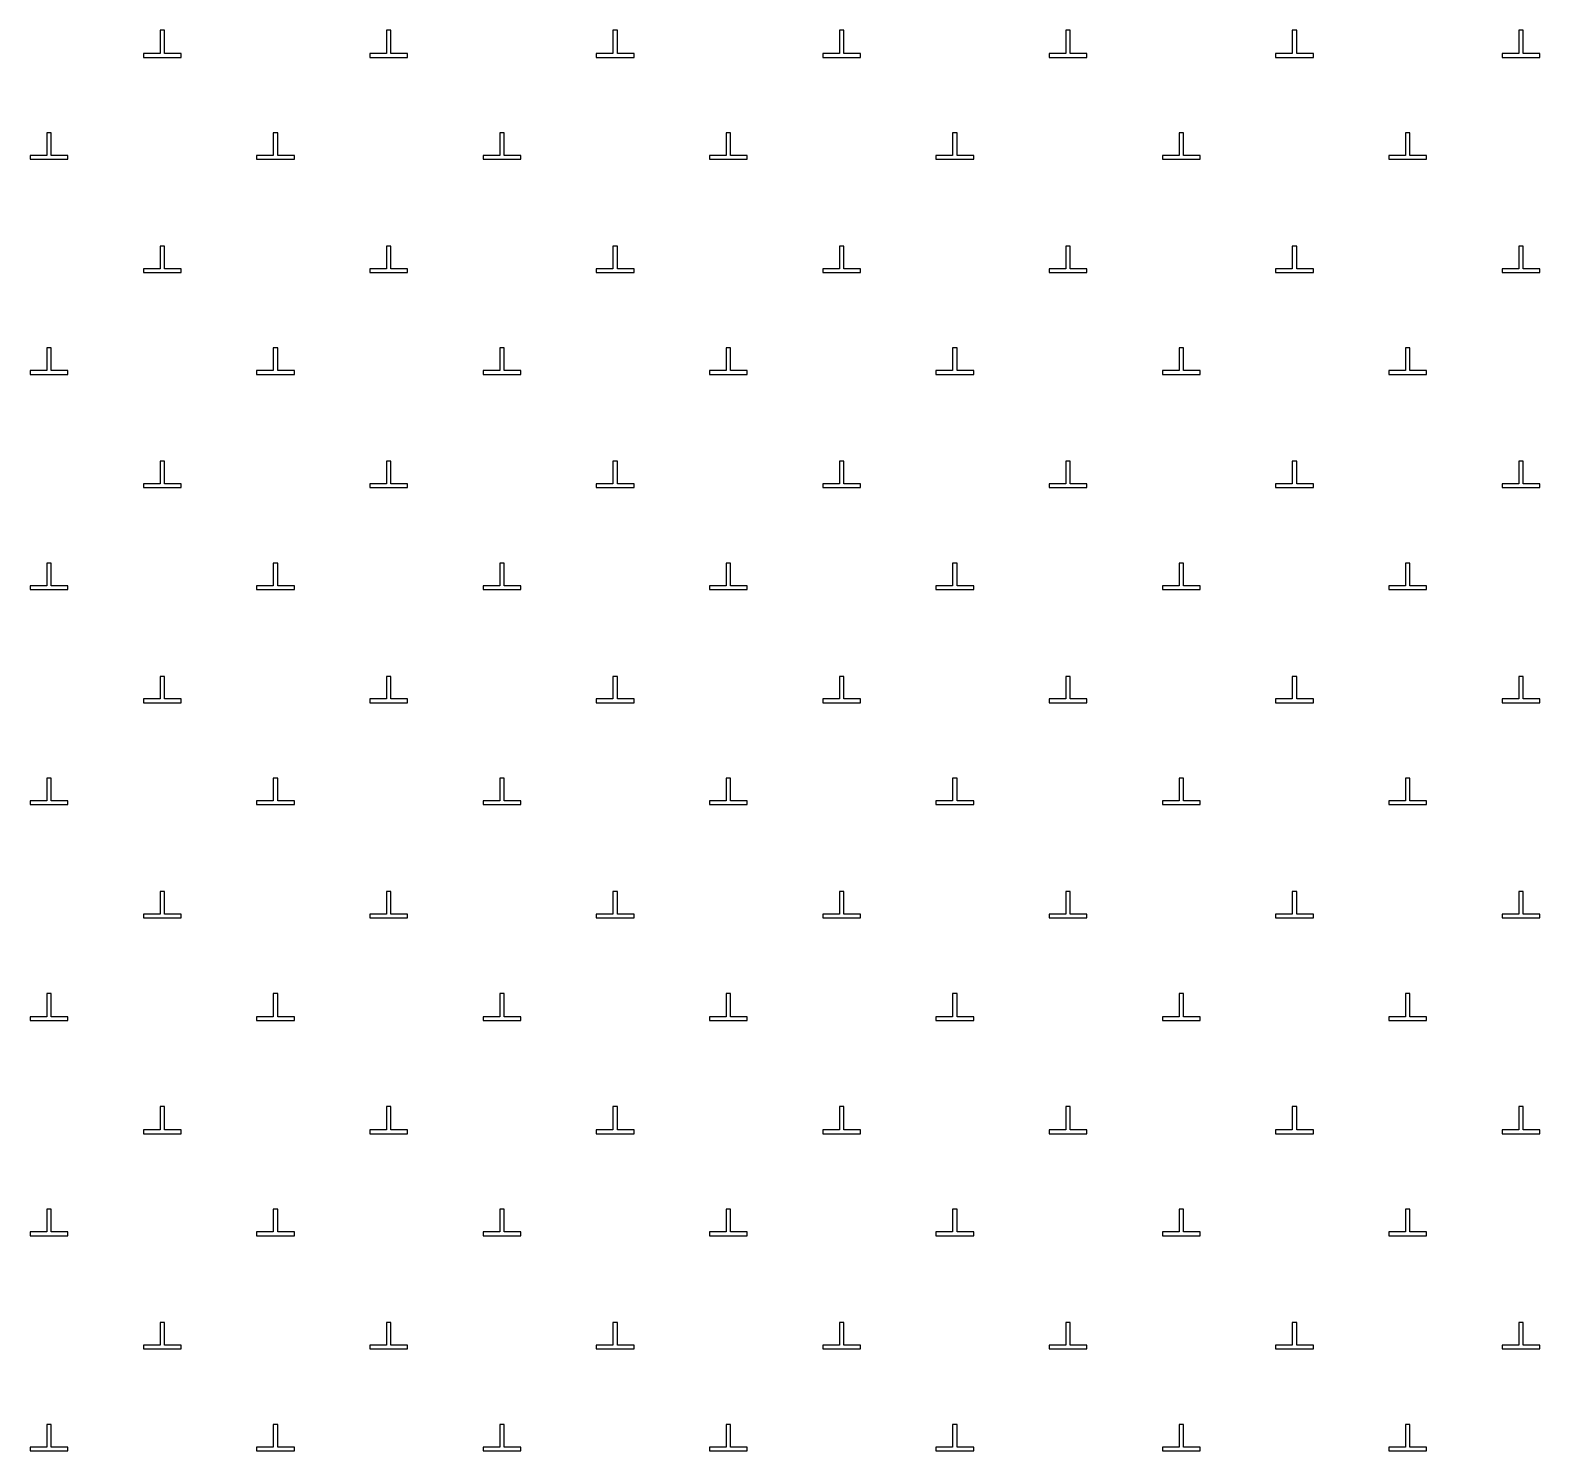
# Model space of a CAD drawing. Extents: x 550890 to 551618, y 1839259 to 1840146.
# Drawn here: x 551456.14 to 551476.14, y 1839910.31 to 1839929.13 of the extents above; entities that cross this region are included whole.
import ezdxf

# ---------------------------------------------------------------- set-up
doc = ezdxf.new("R2010")
doc.units = 0
doc.layers.add('Level 19', color=7, linetype='Continuous')

msp = doc.modelspace()

# ---------------------------------------------------------------- linework, layer by layer
at = {"layer": 'Level 19'}
for p, q in [((551457.92, 1839929.13), (551457.86, 1839929.13)), ((551457.86, 1839929.13), (551457.86, 1839928.82)), ((551457.92, 1839928.82), (551457.92, 1839929.13)), ((551460.92, 1839929.13), (551460.86, 1839929.13)), ((551460.86, 1839929.13), (551460.86, 1839928.82)), ((551460.92, 1839928.82), (551460.92, 1839929.13)), ((551463.92, 1839929.13), (551463.86, 1839929.13)), ((551463.86, 1839929.13), (551463.86, 1839928.82)), ((551463.92, 1839928.82), (551463.92, 1839929.13)), ((551466.92, 1839929.13), (551466.86, 1839929.13)), ((551466.86, 1839929.13), (551466.86, 1839928.82)), ((551466.92, 1839928.82), (551466.92, 1839929.13)), ((551469.92, 1839929.13), (551469.86, 1839929.13)), ((551469.86, 1839929.13), (551469.86, 1839928.82)), ((551469.92, 1839928.82), (551469.92, 1839929.13)), ((551472.92, 1839929.13), (551472.86, 1839929.13)), ((551472.86, 1839929.13), (551472.86, 1839928.82)), ((551472.92, 1839928.82), (551472.92, 1839929.13)), ((551475.92, 1839929.13), (551475.86, 1839929.13)), ((551475.86, 1839929.13), (551475.86, 1839928.82)), ((551475.92, 1839928.82), (551475.92, 1839929.13)), ((551457.86, 1839928.82), (551457.64, 1839928.82)), ((551457.64, 1839928.82), (551457.64, 1839928.77)), ((551458.14, 1839928.82), (551457.92, 1839928.82)), ((551458.14, 1839928.77), (551458.14, 1839928.82)), ((551460.86, 1839928.82), (551460.64, 1839928.82)), ((551460.64, 1839928.82), (551460.64, 1839928.77)), ((551461.14, 1839928.82), (551460.92, 1839928.82)), ((551461.14, 1839928.77), (551461.14, 1839928.82)), ((551463.86, 1839928.82), (551463.64, 1839928.82)), ((551463.64, 1839928.82), (551463.64, 1839928.77)), ((551464.14, 1839928.82), (551463.92, 1839928.82)), ((551464.14, 1839928.77), (551464.14, 1839928.82)), ((551466.86, 1839928.82), (551466.64, 1839928.82)), ((551466.64, 1839928.82), (551466.64, 1839928.77)), ((551467.14, 1839928.82), (551466.92, 1839928.82)), ((551467.14, 1839928.77), (551467.14, 1839928.82)), ((551469.86, 1839928.82), (551469.64, 1839928.82)), ((551469.64, 1839928.82), (551469.64, 1839928.77)), ((551470.14, 1839928.82), (551469.92, 1839928.82)), ((551470.14, 1839928.77), (551470.14, 1839928.82)), ((551472.86, 1839928.82), (551472.64, 1839928.82)), ((551472.64, 1839928.82), (551472.64, 1839928.77)), ((551473.14, 1839928.82), (551472.92, 1839928.82)), ((551473.14, 1839928.77), (551473.14, 1839928.82)), ((551475.86, 1839928.82), (551475.64, 1839928.82)), ((551475.64, 1839928.82), (551475.64, 1839928.77)), ((551476.14, 1839928.82), (551475.92, 1839928.82)), ((551476.14, 1839928.77), (551476.14, 1839928.82)), ((551457.64, 1839928.77), (551458.14, 1839928.77)), ((551460.64, 1839928.77), (551461.14, 1839928.77)), ((551463.64, 1839928.77), (551464.14, 1839928.77)), ((551466.64, 1839928.77), (551467.14, 1839928.77)), ((551469.64, 1839928.77), (551470.14, 1839928.77)), ((551472.64, 1839928.77), (551473.14, 1839928.77)), ((551475.64, 1839928.77), (551476.14, 1839928.77)), ((551456.42, 1839927.77), (551456.36, 1839927.77)), ((551456.36, 1839927.77), (551456.36, 1839927.47)), ((551456.42, 1839927.47), (551456.42, 1839927.77)), ((551459.42, 1839927.77), (551459.36, 1839927.77)), ((551459.36, 1839927.77), (551459.36, 1839927.47)), ((551459.42, 1839927.47), (551459.42, 1839927.77)), ((551462.42, 1839927.77), (551462.36, 1839927.77)), ((551462.36, 1839927.77), (551462.36, 1839927.47)), ((551462.42, 1839927.47), (551462.42, 1839927.77)), ((551465.42, 1839927.77), (551465.36, 1839927.77)), ((551465.36, 1839927.77), (551465.36, 1839927.47)), ((551465.42, 1839927.47), (551465.42, 1839927.77)), ((551468.42, 1839927.77), (551468.36, 1839927.77)), ((551468.36, 1839927.77), (551468.36, 1839927.47)), ((551468.42, 1839927.47), (551468.42, 1839927.77)), ((551471.42, 1839927.77), (551471.36, 1839927.77)), ((551471.36, 1839927.77), (551471.36, 1839927.47)), ((551471.42, 1839927.47), (551471.42, 1839927.77)), ((551474.42, 1839927.77), (551474.36, 1839927.77)), ((551474.36, 1839927.77), (551474.36, 1839927.47)), ((551474.42, 1839927.47), (551474.42, 1839927.77)), ((551456.36, 1839927.47), (551456.14, 1839927.47)), ((551456.14, 1839927.47), (551456.14, 1839927.42)), ((551456.14, 1839927.42), (551456.64, 1839927.42)), ((551456.64, 1839927.47), (551456.42, 1839927.47)), ((551456.64, 1839927.42), (551456.64, 1839927.47)), ((551459.36, 1839927.47), (551459.14, 1839927.47)), ((551459.14, 1839927.47), (551459.14, 1839927.42)), ((551459.14, 1839927.42), (551459.64, 1839927.42)), ((551459.64, 1839927.47), (551459.42, 1839927.47)), ((551459.64, 1839927.42), (551459.64, 1839927.47)), ((551462.36, 1839927.47), (551462.14, 1839927.47)), ((551462.14, 1839927.47), (551462.14, 1839927.42)), ((551462.14, 1839927.42), (551462.64, 1839927.42)), ((551462.64, 1839927.47), (551462.42, 1839927.47)), ((551462.64, 1839927.42), (551462.64, 1839927.47)), ((551465.36, 1839927.47), (551465.14, 1839927.47)), ((551465.14, 1839927.47), (551465.14, 1839927.42)), ((551465.14, 1839927.42), (551465.64, 1839927.42)), ((551465.64, 1839927.47), (551465.42, 1839927.47)), ((551465.64, 1839927.42), (551465.64, 1839927.47)), ((551468.36, 1839927.47), (551468.14, 1839927.47)), ((551468.14, 1839927.47), (551468.14, 1839927.42)), ((551468.14, 1839927.42), (551468.64, 1839927.42)), ((551468.64, 1839927.47), (551468.42, 1839927.47)), ((551468.64, 1839927.42), (551468.64, 1839927.47)), ((551471.36, 1839927.47), (551471.14, 1839927.47)), ((551471.14, 1839927.47), (551471.14, 1839927.42)), ((551471.14, 1839927.42), (551471.64, 1839927.42)), ((551471.64, 1839927.47), (551471.42, 1839927.47)), ((551471.64, 1839927.42), (551471.64, 1839927.47)), ((551474.36, 1839927.47), (551474.14, 1839927.47)), ((551474.14, 1839927.47), (551474.14, 1839927.42)), ((551474.14, 1839927.42), (551474.64, 1839927.42)), ((551474.64, 1839927.47), (551474.42, 1839927.47)), ((551474.64, 1839927.42), (551474.64, 1839927.47)), ((551457.92, 1839926.27), (551457.86, 1839926.27)), ((551457.86, 1839926.27), (551457.86, 1839925.97)), ((551457.92, 1839925.97), (551457.92, 1839926.27)), ((551460.92, 1839926.27), (551460.86, 1839926.27)), ((551460.86, 1839926.27), (551460.86, 1839925.97)), ((551460.92, 1839925.97), (551460.92, 1839926.27)), ((551463.92, 1839926.27), (551463.86, 1839926.27)), ((551463.86, 1839926.27), (551463.86, 1839925.97)), ((551463.92, 1839925.97), (551463.92, 1839926.27)), ((551466.92, 1839926.27), (551466.86, 1839926.27)), ((551466.86, 1839926.27), (551466.86, 1839925.97)), ((551466.92, 1839925.97), (551466.92, 1839926.27)), ((551469.92, 1839926.27), (551469.86, 1839926.27)), ((551469.86, 1839926.27), (551469.86, 1839925.97)), ((551469.92, 1839925.97), (551469.92, 1839926.27)), ((551472.92, 1839926.27), (551472.86, 1839926.27)), ((551472.86, 1839926.27), (551472.86, 1839925.97)), ((551472.92, 1839925.97), (551472.92, 1839926.27)), ((551475.92, 1839926.27), (551475.86, 1839926.27)), ((551475.86, 1839926.27), (551475.86, 1839925.97)), ((551475.92, 1839925.97), (551475.92, 1839926.27)), ((551457.86, 1839925.97), (551457.64, 1839925.97)), ((551457.64, 1839925.97), (551457.64, 1839925.92)), ((551457.64, 1839925.92), (551458.14, 1839925.92)), ((551458.14, 1839925.97), (551457.92, 1839925.97)), ((551458.14, 1839925.92), (551458.14, 1839925.97)), ((551460.86, 1839925.97), (551460.64, 1839925.97)), ((551460.64, 1839925.97), (551460.64, 1839925.92)), ((551460.64, 1839925.92), (551461.14, 1839925.92)), ((551461.14, 1839925.97), (551460.92, 1839925.97)), ((551461.14, 1839925.92), (551461.14, 1839925.97)), ((551463.86, 1839925.97), (551463.64, 1839925.97)), ((551463.64, 1839925.97), (551463.64, 1839925.92)), ((551463.64, 1839925.92), (551464.14, 1839925.92)), ((551464.14, 1839925.97), (551463.92, 1839925.97)), ((551464.14, 1839925.92), (551464.14, 1839925.97)), ((551466.86, 1839925.97), (551466.64, 1839925.97)), ((551466.64, 1839925.97), (551466.64, 1839925.92)), ((551466.64, 1839925.92), (551467.14, 1839925.92)), ((551467.14, 1839925.97), (551466.92, 1839925.97)), ((551467.14, 1839925.92), (551467.14, 1839925.97)), ((551469.86, 1839925.97), (551469.64, 1839925.97)), ((551469.64, 1839925.97), (551469.64, 1839925.92)), ((551469.64, 1839925.92), (551470.14, 1839925.92)), ((551470.14, 1839925.97), (551469.92, 1839925.97)), ((551470.14, 1839925.92), (551470.14, 1839925.97)), ((551472.86, 1839925.97), (551472.64, 1839925.97)), ((551472.64, 1839925.97), (551472.64, 1839925.92)), ((551472.64, 1839925.92), (551473.14, 1839925.92)), ((551473.14, 1839925.97), (551472.92, 1839925.97)), ((551473.14, 1839925.92), (551473.14, 1839925.97)), ((551475.86, 1839925.97), (551475.64, 1839925.97)), ((551475.64, 1839925.97), (551475.64, 1839925.92)), ((551475.64, 1839925.92), (551476.14, 1839925.92)), ((551476.14, 1839925.97), (551475.92, 1839925.97)), ((551476.14, 1839925.92), (551476.14, 1839925.97)), ((551456.42, 1839924.92), (551456.36, 1839924.92)), ((551456.36, 1839924.92), (551456.36, 1839924.62)), ((551456.42, 1839924.62), (551456.42, 1839924.92)), ((551459.42, 1839924.92), (551459.36, 1839924.92)), ((551459.36, 1839924.92), (551459.36, 1839924.62)), ((551459.42, 1839924.62), (551459.42, 1839924.92)), ((551462.42, 1839924.92), (551462.36, 1839924.92)), ((551462.36, 1839924.92), (551462.36, 1839924.62)), ((551462.42, 1839924.62), (551462.42, 1839924.92)), ((551465.42, 1839924.92), (551465.36, 1839924.92)), ((551465.36, 1839924.92), (551465.36, 1839924.62)), ((551465.42, 1839924.62), (551465.42, 1839924.92)), ((551468.42, 1839924.92), (551468.36, 1839924.92)), ((551468.36, 1839924.92), (551468.36, 1839924.62)), ((551468.42, 1839924.62), (551468.42, 1839924.92)), ((551471.42, 1839924.92), (551471.36, 1839924.92)), ((551471.36, 1839924.92), (551471.36, 1839924.62)), ((551471.42, 1839924.62), (551471.42, 1839924.92)), ((551474.42, 1839924.92), (551474.36, 1839924.92)), ((551474.36, 1839924.92), (551474.36, 1839924.62)), ((551474.42, 1839924.62), (551474.42, 1839924.92)), ((551456.36, 1839924.62), (551456.14, 1839924.62)), ((551456.14, 1839924.62), (551456.14, 1839924.57)), ((551456.64, 1839924.62), (551456.42, 1839924.62)), ((551456.64, 1839924.57), (551456.64, 1839924.62)), ((551459.36, 1839924.62), (551459.14, 1839924.62)), ((551459.14, 1839924.62), (551459.14, 1839924.57)), ((551459.64, 1839924.62), (551459.42, 1839924.62)), ((551459.64, 1839924.57), (551459.64, 1839924.62)), ((551462.36, 1839924.62), (551462.14, 1839924.62)), ((551462.14, 1839924.62), (551462.14, 1839924.57)), ((551462.64, 1839924.62), (551462.42, 1839924.62)), ((551462.64, 1839924.57), (551462.64, 1839924.62)), ((551465.36, 1839924.62), (551465.14, 1839924.62)), ((551465.14, 1839924.62), (551465.14, 1839924.57)), ((551465.64, 1839924.62), (551465.42, 1839924.62)), ((551465.64, 1839924.57), (551465.64, 1839924.62)), ((551468.36, 1839924.62), (551468.14, 1839924.62)), ((551468.14, 1839924.62), (551468.14, 1839924.57)), ((551468.64, 1839924.62), (551468.42, 1839924.62)), ((551468.64, 1839924.57), (551468.64, 1839924.62)), ((551471.36, 1839924.62), (551471.14, 1839924.62)), ((551471.14, 1839924.62), (551471.14, 1839924.57)), ((551471.64, 1839924.62), (551471.42, 1839924.62)), ((551471.64, 1839924.57), (551471.64, 1839924.62)), ((551474.36, 1839924.62), (551474.14, 1839924.62)), ((551474.14, 1839924.62), (551474.14, 1839924.57)), ((551474.64, 1839924.62), (551474.42, 1839924.62)), ((551474.64, 1839924.57), (551474.64, 1839924.62)), ((551456.14, 1839924.57), (551456.64, 1839924.57)), ((551459.14, 1839924.57), (551459.64, 1839924.57)), ((551462.14, 1839924.57), (551462.64, 1839924.57)), ((551465.14, 1839924.57), (551465.64, 1839924.57)), ((551468.14, 1839924.57), (551468.64, 1839924.57)), ((551471.14, 1839924.57), (551471.64, 1839924.57)), ((551474.14, 1839924.57), (551474.64, 1839924.57)), ((551457.92, 1839923.42), (551457.86, 1839923.42)), ((551457.86, 1839923.42), (551457.86, 1839923.12)), ((551457.92, 1839923.12), (551457.92, 1839923.42)), ((551460.92, 1839923.42), (551460.86, 1839923.42)), ((551460.86, 1839923.42), (551460.86, 1839923.12)), ((551460.92, 1839923.12), (551460.92, 1839923.42)), ((551463.92, 1839923.42), (551463.86, 1839923.42)), ((551463.86, 1839923.42), (551463.86, 1839923.12)), ((551463.92, 1839923.12), (551463.92, 1839923.42)), ((551466.92, 1839923.42), (551466.86, 1839923.42)), ((551466.86, 1839923.42), (551466.86, 1839923.12)), ((551466.92, 1839923.12), (551466.92, 1839923.42)), ((551469.92, 1839923.42), (551469.86, 1839923.42)), ((551469.86, 1839923.42), (551469.86, 1839923.12)), ((551469.92, 1839923.12), (551469.92, 1839923.42)), ((551472.92, 1839923.42), (551472.86, 1839923.42)), ((551472.86, 1839923.42), (551472.86, 1839923.12)), ((551472.92, 1839923.12), (551472.92, 1839923.42)), ((551475.92, 1839923.42), (551475.86, 1839923.42)), ((551475.86, 1839923.42), (551475.86, 1839923.12)), ((551475.92, 1839923.12), (551475.92, 1839923.42)), ((551457.86, 1839923.12), (551457.64, 1839923.12)), ((551457.64, 1839923.12), (551457.64, 1839923.07)), ((551457.64, 1839923.07), (551458.14, 1839923.07)), ((551458.14, 1839923.12), (551457.92, 1839923.12)), ((551458.14, 1839923.07), (551458.14, 1839923.12)), ((551460.86, 1839923.12), (551460.64, 1839923.12)), ((551460.64, 1839923.12), (551460.64, 1839923.07)), ((551460.64, 1839923.07), (551461.14, 1839923.07)), ((551461.14, 1839923.12), (551460.92, 1839923.12)), ((551461.14, 1839923.07), (551461.14, 1839923.12)), ((551463.86, 1839923.12), (551463.64, 1839923.12)), ((551463.64, 1839923.12), (551463.64, 1839923.07)), ((551463.64, 1839923.07), (551464.14, 1839923.07)), ((551464.14, 1839923.12), (551463.92, 1839923.12)), ((551464.14, 1839923.07), (551464.14, 1839923.12)), ((551466.86, 1839923.12), (551466.64, 1839923.12)), ((551466.64, 1839923.12), (551466.64, 1839923.07)), ((551466.64, 1839923.07), (551467.14, 1839923.07)), ((551467.14, 1839923.12), (551466.92, 1839923.12)), ((551467.14, 1839923.07), (551467.14, 1839923.12)), ((551469.86, 1839923.12), (551469.64, 1839923.12)), ((551469.64, 1839923.12), (551469.64, 1839923.07)), ((551469.64, 1839923.07), (551470.14, 1839923.07)), ((551470.14, 1839923.12), (551469.92, 1839923.12)), ((551470.14, 1839923.07), (551470.14, 1839923.12)), ((551472.86, 1839923.12), (551472.64, 1839923.12)), ((551472.64, 1839923.12), (551472.64, 1839923.07)), ((551472.64, 1839923.07), (551473.14, 1839923.07)), ((551473.14, 1839923.12), (551472.92, 1839923.12)), ((551473.14, 1839923.07), (551473.14, 1839923.12)), ((551475.86, 1839923.12), (551475.64, 1839923.12)), ((551475.64, 1839923.12), (551475.64, 1839923.07)), ((551475.64, 1839923.07), (551476.14, 1839923.07)), ((551476.14, 1839923.12), (551475.92, 1839923.12)), ((551476.14, 1839923.07), (551476.14, 1839923.12)), ((551456.42, 1839922.07), (551456.36, 1839922.07)), ((551456.36, 1839922.07), (551456.36, 1839921.77)), ((551456.42, 1839921.77), (551456.42, 1839922.07)), ((551459.42, 1839922.07), (551459.36, 1839922.07)), ((551459.36, 1839922.07), (551459.36, 1839921.77)), ((551459.42, 1839921.77), (551459.42, 1839922.07)), ((551462.42, 1839922.07), (551462.36, 1839922.07)), ((551462.36, 1839922.07), (551462.36, 1839921.77)), ((551462.42, 1839921.77), (551462.42, 1839922.07)), ((551465.42, 1839922.07), (551465.36, 1839922.07)), ((551465.36, 1839922.07), (551465.36, 1839921.77)), ((551465.42, 1839921.77), (551465.42, 1839922.07)), ((551468.42, 1839922.07), (551468.36, 1839922.07)), ((551468.36, 1839922.07), (551468.36, 1839921.77)), ((551468.42, 1839921.77), (551468.42, 1839922.07)), ((551471.42, 1839922.07), (551471.36, 1839922.07)), ((551471.36, 1839922.07), (551471.36, 1839921.77)), ((551471.42, 1839921.77), (551471.42, 1839922.07)), ((551474.42, 1839922.07), (551474.36, 1839922.07)), ((551474.36, 1839922.07), (551474.36, 1839921.77)), ((551474.42, 1839921.77), (551474.42, 1839922.07)), ((551456.36, 1839921.77), (551456.14, 1839921.77)), ((551456.14, 1839921.77), (551456.14, 1839921.72)), ((551456.14, 1839921.72), (551456.64, 1839921.72)), ((551456.64, 1839921.77), (551456.42, 1839921.77)), ((551456.64, 1839921.72), (551456.64, 1839921.77)), ((551459.36, 1839921.77), (551459.14, 1839921.77)), ((551459.14, 1839921.77), (551459.14, 1839921.72)), ((551459.14, 1839921.72), (551459.64, 1839921.72)), ((551459.64, 1839921.77), (551459.42, 1839921.77)), ((551459.64, 1839921.72), (551459.64, 1839921.77)), ((551462.36, 1839921.77), (551462.14, 1839921.77)), ((551462.14, 1839921.77), (551462.14, 1839921.72)), ((551462.14, 1839921.72), (551462.64, 1839921.72)), ((551462.64, 1839921.77), (551462.42, 1839921.77)), ((551462.64, 1839921.72), (551462.64, 1839921.77)), ((551465.36, 1839921.77), (551465.14, 1839921.77)), ((551465.14, 1839921.77), (551465.14, 1839921.72)), ((551465.14, 1839921.72), (551465.64, 1839921.72)), ((551465.64, 1839921.77), (551465.42, 1839921.77)), ((551465.64, 1839921.72), (551465.64, 1839921.77)), ((551468.36, 1839921.77), (551468.14, 1839921.77)), ((551468.14, 1839921.77), (551468.14, 1839921.72)), ((551468.14, 1839921.72), (551468.64, 1839921.72)), ((551468.64, 1839921.77), (551468.42, 1839921.77)), ((551468.64, 1839921.72), (551468.64, 1839921.77)), ((551471.36, 1839921.77), (551471.14, 1839921.77)), ((551471.14, 1839921.77), (551471.14, 1839921.72)), ((551471.14, 1839921.72), (551471.64, 1839921.72)), ((551471.64, 1839921.77), (551471.42, 1839921.77)), ((551471.64, 1839921.72), (551471.64, 1839921.77)), ((551474.36, 1839921.77), (551474.14, 1839921.77)), ((551474.14, 1839921.77), (551474.14, 1839921.72)), ((551474.14, 1839921.72), (551474.64, 1839921.72)), ((551474.64, 1839921.77), (551474.42, 1839921.77)), ((551474.64, 1839921.72), (551474.64, 1839921.77)), ((551457.92, 1839920.57), (551457.86, 1839920.57)), ((551457.86, 1839920.57), (551457.86, 1839920.27)), ((551457.92, 1839920.27), (551457.92, 1839920.57)), ((551460.92, 1839920.57), (551460.86, 1839920.57)), ((551460.86, 1839920.57), (551460.86, 1839920.27)), ((551460.92, 1839920.27), (551460.92, 1839920.57)), ((551463.92, 1839920.57), (551463.86, 1839920.57)), ((551463.86, 1839920.57), (551463.86, 1839920.27)), ((551463.92, 1839920.27), (551463.92, 1839920.57)), ((551466.92, 1839920.57), (551466.86, 1839920.57)), ((551466.86, 1839920.57), (551466.86, 1839920.27)), ((551466.92, 1839920.27), (551466.92, 1839920.57)), ((551469.92, 1839920.57), (551469.86, 1839920.57)), ((551469.86, 1839920.57), (551469.86, 1839920.27)), ((551469.92, 1839920.27), (551469.92, 1839920.57)), ((551472.92, 1839920.57), (551472.86, 1839920.57)), ((551472.86, 1839920.57), (551472.86, 1839920.27)), ((551472.92, 1839920.27), (551472.92, 1839920.57)), ((551475.92, 1839920.57), (551475.86, 1839920.57)), ((551475.86, 1839920.57), (551475.86, 1839920.27)), ((551475.92, 1839920.27), (551475.92, 1839920.57)), ((551457.86, 1839920.27), (551457.64, 1839920.27)), ((551457.64, 1839920.27), (551457.64, 1839920.22)), ((551457.64, 1839920.22), (551458.14, 1839920.22)), ((551458.14, 1839920.27), (551457.92, 1839920.27)), ((551458.14, 1839920.22), (551458.14, 1839920.27)), ((551460.86, 1839920.27), (551460.64, 1839920.27)), ((551460.64, 1839920.27), (551460.64, 1839920.22)), ((551460.64, 1839920.22), (551461.14, 1839920.22)), ((551461.14, 1839920.27), (551460.92, 1839920.27)), ((551461.14, 1839920.22), (551461.14, 1839920.27)), ((551463.86, 1839920.27), (551463.64, 1839920.27)), ((551463.64, 1839920.27), (551463.64, 1839920.22)), ((551463.64, 1839920.22), (551464.14, 1839920.22)), ((551464.14, 1839920.27), (551463.92, 1839920.27)), ((551464.14, 1839920.22), (551464.14, 1839920.27)), ((551466.86, 1839920.27), (551466.64, 1839920.27)), ((551466.64, 1839920.27), (551466.64, 1839920.22)), ((551466.64, 1839920.22), (551467.14, 1839920.22)), ((551467.14, 1839920.27), (551466.92, 1839920.27)), ((551467.14, 1839920.22), (551467.14, 1839920.27)), ((551469.86, 1839920.27), (551469.64, 1839920.27)), ((551469.64, 1839920.27), (551469.64, 1839920.22)), ((551469.64, 1839920.22), (551470.14, 1839920.22)), ((551470.14, 1839920.27), (551469.92, 1839920.27)), ((551470.14, 1839920.22), (551470.14, 1839920.27)), ((551472.86, 1839920.27), (551472.64, 1839920.27)), ((551472.64, 1839920.27), (551472.64, 1839920.22)), ((551472.64, 1839920.22), (551473.14, 1839920.22)), ((551473.14, 1839920.27), (551472.92, 1839920.27)), ((551473.14, 1839920.22), (551473.14, 1839920.27)), ((551475.86, 1839920.27), (551475.64, 1839920.27)), ((551475.64, 1839920.27), (551475.64, 1839920.22)), ((551475.64, 1839920.22), (551476.14, 1839920.22)), ((551476.14, 1839920.27), (551475.92, 1839920.27)), ((551476.14, 1839920.22), (551476.14, 1839920.27)), ((551456.42, 1839919.22), (551456.36, 1839919.22)), ((551456.36, 1839919.22), (551456.36, 1839918.92)), ((551456.42, 1839918.92), (551456.42, 1839919.22)), ((551459.42, 1839919.22), (551459.36, 1839919.22)), ((551459.36, 1839919.22), (551459.36, 1839918.92)), ((551459.42, 1839918.92), (551459.42, 1839919.22)), ((551462.42, 1839919.22), (551462.36, 1839919.22)), ((551462.36, 1839919.22), (551462.36, 1839918.92)), ((551462.42, 1839918.92), (551462.42, 1839919.22)), ((551465.42, 1839919.22), (551465.36, 1839919.22)), ((551465.36, 1839919.22), (551465.36, 1839918.92)), ((551465.42, 1839918.92), (551465.42, 1839919.22)), ((551468.42, 1839919.22), (551468.36, 1839919.22)), ((551468.36, 1839919.22), (551468.36, 1839918.92)), ((551468.42, 1839918.92), (551468.42, 1839919.22)), ((551471.42, 1839919.22), (551471.36, 1839919.22)), ((551471.36, 1839919.22), (551471.36, 1839918.92)), ((551471.42, 1839918.92), (551471.42, 1839919.22)), ((551474.42, 1839919.22), (551474.36, 1839919.22)), ((551474.36, 1839919.22), (551474.36, 1839918.92)), ((551474.42, 1839918.92), (551474.42, 1839919.22)), ((551456.36, 1839918.92), (551456.14, 1839918.92)), ((551456.14, 1839918.92), (551456.14, 1839918.87)), ((551456.14, 1839918.87), (551456.64, 1839918.87)), ((551456.64, 1839918.92), (551456.42, 1839918.92)), ((551456.64, 1839918.87), (551456.64, 1839918.92)), ((551459.36, 1839918.92), (551459.14, 1839918.92)), ((551459.14, 1839918.92), (551459.14, 1839918.87)), ((551459.14, 1839918.87), (551459.64, 1839918.87)), ((551459.64, 1839918.92), (551459.42, 1839918.92)), ((551459.64, 1839918.87), (551459.64, 1839918.92)), ((551462.36, 1839918.92), (551462.14, 1839918.92)), ((551462.14, 1839918.92), (551462.14, 1839918.87)), ((551462.14, 1839918.87), (551462.64, 1839918.87)), ((551462.64, 1839918.92), (551462.42, 1839918.92)), ((551462.64, 1839918.87), (551462.64, 1839918.92)), ((551465.36, 1839918.92), (551465.14, 1839918.92)), ((551465.14, 1839918.92), (551465.14, 1839918.87)), ((551465.14, 1839918.87), (551465.64, 1839918.87)), ((551465.64, 1839918.92), (551465.42, 1839918.92)), ((551465.64, 1839918.87), (551465.64, 1839918.92)), ((551468.36, 1839918.92), (551468.14, 1839918.92)), ((551468.14, 1839918.92), (551468.14, 1839918.87)), ((551468.14, 1839918.87), (551468.64, 1839918.87)), ((551468.64, 1839918.92), (551468.42, 1839918.92)), ((551468.64, 1839918.87), (551468.64, 1839918.92)), ((551471.36, 1839918.92), (551471.14, 1839918.92)), ((551471.14, 1839918.92), (551471.14, 1839918.87)), ((551471.14, 1839918.87), (551471.64, 1839918.87)), ((551471.64, 1839918.92), (551471.42, 1839918.92)), ((551471.64, 1839918.87), (551471.64, 1839918.92)), ((551474.36, 1839918.92), (551474.14, 1839918.92)), ((551474.14, 1839918.92), (551474.14, 1839918.87)), ((551474.14, 1839918.87), (551474.64, 1839918.87)), ((551474.64, 1839918.92), (551474.42, 1839918.92)), ((551474.64, 1839918.87), (551474.64, 1839918.92)), ((551457.92, 1839917.72), (551457.86, 1839917.72)), ((551457.86, 1839917.72), (551457.86, 1839917.42)), ((551457.92, 1839917.42), (551457.92, 1839917.72)), ((551460.92, 1839917.72), (551460.86, 1839917.72)), ((551460.86, 1839917.72), (551460.86, 1839917.42)), ((551460.92, 1839917.42), (551460.92, 1839917.72)), ((551463.92, 1839917.72), (551463.86, 1839917.72)), ((551463.86, 1839917.72), (551463.86, 1839917.42)), ((551463.92, 1839917.42), (551463.92, 1839917.72)), ((551466.92, 1839917.72), (551466.86, 1839917.72)), ((551466.86, 1839917.72), (551466.86, 1839917.42)), ((551466.92, 1839917.42), (551466.92, 1839917.72)), ((551469.92, 1839917.72), (551469.86, 1839917.72)), ((551469.86, 1839917.72), (551469.86, 1839917.42)), ((551469.92, 1839917.42), (551469.92, 1839917.72)), ((551472.92, 1839917.72), (551472.86, 1839917.72)), ((551472.86, 1839917.72), (551472.86, 1839917.42)), ((551472.92, 1839917.42), (551472.92, 1839917.72)), ((551475.92, 1839917.72), (551475.86, 1839917.72)), ((551475.86, 1839917.72), (551475.86, 1839917.42)), ((551475.92, 1839917.42), (551475.92, 1839917.72)), ((551457.86, 1839917.42), (551457.64, 1839917.42)), ((551457.64, 1839917.42), (551457.64, 1839917.37)), ((551458.14, 1839917.42), (551457.92, 1839917.42)), ((551458.14, 1839917.37), (551458.14, 1839917.42)), ((551460.86, 1839917.42), (551460.64, 1839917.42)), ((551460.64, 1839917.42), (551460.64, 1839917.37)), ((551461.14, 1839917.42), (551460.92, 1839917.42)), ((551461.14, 1839917.37), (551461.14, 1839917.42)), ((551463.86, 1839917.42), (551463.64, 1839917.42)), ((551463.64, 1839917.42), (551463.64, 1839917.37)), ((551464.14, 1839917.42), (551463.92, 1839917.42)), ((551464.14, 1839917.37), (551464.14, 1839917.42)), ((551466.86, 1839917.42), (551466.64, 1839917.42)), ((551466.64, 1839917.42), (551466.64, 1839917.37)), ((551467.14, 1839917.42), (551466.92, 1839917.42)), ((551467.14, 1839917.37), (551467.14, 1839917.42)), ((551469.86, 1839917.42), (551469.64, 1839917.42)), ((551469.64, 1839917.42), (551469.64, 1839917.37)), ((551470.14, 1839917.42), (551469.92, 1839917.42)), ((551470.14, 1839917.37), (551470.14, 1839917.42)), ((551472.86, 1839917.42), (551472.64, 1839917.42)), ((551472.64, 1839917.42), (551472.64, 1839917.37)), ((551473.14, 1839917.42), (551472.92, 1839917.42)), ((551473.14, 1839917.37), (551473.14, 1839917.42)), ((551475.86, 1839917.42), (551475.64, 1839917.42)), ((551475.64, 1839917.42), (551475.64, 1839917.37)), ((551476.14, 1839917.42), (551475.92, 1839917.42)), ((551476.14, 1839917.37), (551476.14, 1839917.42)), ((551457.64, 1839917.37), (551458.14, 1839917.37)), ((551460.64, 1839917.37), (551461.14, 1839917.37)), ((551463.64, 1839917.37), (551464.14, 1839917.37)), ((551466.64, 1839917.37), (551467.14, 1839917.37)), ((551469.64, 1839917.37), (551470.14, 1839917.37)), ((551472.64, 1839917.37), (551473.14, 1839917.37)), ((551475.64, 1839917.37), (551476.14, 1839917.37)), ((551456.42, 1839916.37), (551456.36, 1839916.37)), ((551456.36, 1839916.37), (551456.36, 1839916.06)), ((551456.42, 1839916.06), (551456.42, 1839916.37)), ((551459.42, 1839916.37), (551459.36, 1839916.37)), ((551459.36, 1839916.37), (551459.36, 1839916.06)), ((551459.42, 1839916.06), (551459.42, 1839916.37)), ((551462.42, 1839916.37), (551462.36, 1839916.37)), ((551462.36, 1839916.37), (551462.36, 1839916.06)), ((551462.42, 1839916.06), (551462.42, 1839916.37)), ((551465.42, 1839916.37), (551465.36, 1839916.37)), ((551465.36, 1839916.37), (551465.36, 1839916.06)), ((551465.42, 1839916.06), (551465.42, 1839916.37)), ((551468.42, 1839916.37), (551468.36, 1839916.37)), ((551468.36, 1839916.37), (551468.36, 1839916.06)), ((551468.42, 1839916.06), (551468.42, 1839916.37)), ((551471.42, 1839916.37), (551471.36, 1839916.37)), ((551471.36, 1839916.37), (551471.36, 1839916.06)), ((551471.42, 1839916.06), (551471.42, 1839916.37)), ((551474.42, 1839916.37), (551474.36, 1839916.37)), ((551474.36, 1839916.37), (551474.36, 1839916.06)), ((551474.42, 1839916.06), (551474.42, 1839916.37)), ((551456.36, 1839916.06), (551456.14, 1839916.06)), ((551456.14, 1839916.06), (551456.14, 1839916.01)), ((551456.14, 1839916.01), (551456.64, 1839916.01)), ((551456.64, 1839916.06), (551456.42, 1839916.06)), ((551456.64, 1839916.01), (551456.64, 1839916.06)), ((551459.36, 1839916.06), (551459.14, 1839916.06)), ((551459.14, 1839916.06), (551459.14, 1839916.01)), ((551459.14, 1839916.01), (551459.64, 1839916.01)), ((551459.64, 1839916.06), (551459.42, 1839916.06)), ((551459.64, 1839916.01), (551459.64, 1839916.06)), ((551462.36, 1839916.06), (551462.14, 1839916.06)), ((551462.14, 1839916.06), (551462.14, 1839916.01)), ((551462.14, 1839916.01), (551462.64, 1839916.01)), ((551462.64, 1839916.06), (551462.42, 1839916.06)), ((551462.64, 1839916.01), (551462.64, 1839916.06)), ((551465.36, 1839916.06), (551465.14, 1839916.06)), ((551465.14, 1839916.06), (551465.14, 1839916.01)), ((551465.14, 1839916.01), (551465.64, 1839916.01)), ((551465.64, 1839916.06), (551465.42, 1839916.06)), ((551465.64, 1839916.01), (551465.64, 1839916.06)), ((551468.36, 1839916.06), (551468.14, 1839916.06)), ((551468.14, 1839916.06), (551468.14, 1839916.01)), ((551468.14, 1839916.01), (551468.64, 1839916.01)), ((551468.64, 1839916.06), (551468.42, 1839916.06)), ((551468.64, 1839916.01), (551468.64, 1839916.06)), ((551471.36, 1839916.06), (551471.14, 1839916.06)), ((551471.14, 1839916.06), (551471.14, 1839916.01)), ((551471.14, 1839916.01), (551471.64, 1839916.01)), ((551471.64, 1839916.06), (551471.42, 1839916.06)), ((551471.64, 1839916.01), (551471.64, 1839916.06)), ((551474.36, 1839916.06), (551474.14, 1839916.06)), ((551474.14, 1839916.06), (551474.14, 1839916.01)), ((551474.14, 1839916.01), (551474.64, 1839916.01)), ((551474.64, 1839916.06), (551474.42, 1839916.06)), ((551474.64, 1839916.01), (551474.64, 1839916.06)), ((551457.92, 1839914.87), (551457.86, 1839914.87)), ((551457.86, 1839914.87), (551457.86, 1839914.56)), ((551457.92, 1839914.56), (551457.92, 1839914.87)), ((551460.92, 1839914.87), (551460.86, 1839914.87)), ((551460.86, 1839914.87), (551460.86, 1839914.56)), ((551460.92, 1839914.56), (551460.92, 1839914.87)), ((551463.92, 1839914.87), (551463.86, 1839914.87)), ((551463.86, 1839914.87), (551463.86, 1839914.56)), ((551463.92, 1839914.56), (551463.92, 1839914.87)), ((551466.92, 1839914.87), (551466.86, 1839914.87)), ((551466.86, 1839914.87), (551466.86, 1839914.56)), ((551466.92, 1839914.56), (551466.92, 1839914.87)), ((551469.92, 1839914.87), (551469.86, 1839914.87)), ((551469.86, 1839914.87), (551469.86, 1839914.56)), ((551469.92, 1839914.56), (551469.92, 1839914.87)), ((551472.92, 1839914.87), (551472.86, 1839914.87)), ((551472.86, 1839914.87), (551472.86, 1839914.56)), ((551472.92, 1839914.56), (551472.92, 1839914.87)), ((551475.92, 1839914.87), (551475.86, 1839914.87)), ((551475.86, 1839914.87), (551475.86, 1839914.56)), ((551475.92, 1839914.56), (551475.92, 1839914.87)), ((551457.86, 1839914.56), (551457.64, 1839914.56)), ((551457.64, 1839914.56), (551457.64, 1839914.51)), ((551457.64, 1839914.51), (551458.14, 1839914.51)), ((551458.14, 1839914.56), (551457.92, 1839914.56)), ((551458.14, 1839914.51), (551458.14, 1839914.56)), ((551460.86, 1839914.56), (551460.64, 1839914.56)), ((551460.64, 1839914.56), (551460.64, 1839914.51)), ((551460.64, 1839914.51), (551461.14, 1839914.51)), ((551461.14, 1839914.56), (551460.92, 1839914.56)), ((551461.14, 1839914.51), (551461.14, 1839914.56)), ((551463.86, 1839914.56), (551463.64, 1839914.56)), ((551463.64, 1839914.56), (551463.64, 1839914.51)), ((551463.64, 1839914.51), (551464.14, 1839914.51)), ((551464.14, 1839914.56), (551463.92, 1839914.56)), ((551464.14, 1839914.51), (551464.14, 1839914.56)), ((551466.86, 1839914.56), (551466.64, 1839914.56)), ((551466.64, 1839914.56), (551466.64, 1839914.51)), ((551466.64, 1839914.51), (551467.14, 1839914.51)), ((551467.14, 1839914.56), (551466.92, 1839914.56)), ((551467.14, 1839914.51), (551467.14, 1839914.56)), ((551469.86, 1839914.56), (551469.64, 1839914.56)), ((551469.64, 1839914.56), (551469.64, 1839914.51)), ((551469.64, 1839914.51), (551470.14, 1839914.51)), ((551470.14, 1839914.56), (551469.92, 1839914.56)), ((551470.14, 1839914.51), (551470.14, 1839914.56)), ((551472.86, 1839914.56), (551472.64, 1839914.56)), ((551472.64, 1839914.56), (551472.64, 1839914.51)), ((551472.64, 1839914.51), (551473.14, 1839914.51)), ((551473.14, 1839914.56), (551472.92, 1839914.56)), ((551473.14, 1839914.51), (551473.14, 1839914.56)), ((551475.86, 1839914.56), (551475.64, 1839914.56)), ((551475.64, 1839914.56), (551475.64, 1839914.51)), ((551475.64, 1839914.51), (551476.14, 1839914.51)), ((551476.14, 1839914.56), (551475.92, 1839914.56)), ((551476.14, 1839914.51), (551476.14, 1839914.56)), ((551456.42, 1839913.51), (551456.36, 1839913.51)), ((551456.36, 1839913.51), (551456.36, 1839913.21)), ((551456.42, 1839913.21), (551456.42, 1839913.51)), ((551459.42, 1839913.51), (551459.36, 1839913.51)), ((551459.36, 1839913.51), (551459.36, 1839913.21)), ((551459.42, 1839913.21), (551459.42, 1839913.51)), ((551462.42, 1839913.51), (551462.36, 1839913.51)), ((551462.36, 1839913.51), (551462.36, 1839913.21)), ((551462.42, 1839913.21), (551462.42, 1839913.51)), ((551465.42, 1839913.51), (551465.36, 1839913.51)), ((551465.36, 1839913.51), (551465.36, 1839913.21)), ((551465.42, 1839913.21), (551465.42, 1839913.51)), ((551468.42, 1839913.51), (551468.36, 1839913.51)), ((551468.36, 1839913.51), (551468.36, 1839913.21)), ((551468.42, 1839913.21), (551468.42, 1839913.51)), ((551471.42, 1839913.51), (551471.36, 1839913.51)), ((551471.36, 1839913.51), (551471.36, 1839913.21)), ((551471.42, 1839913.21), (551471.42, 1839913.51)), ((551474.42, 1839913.51), (551474.36, 1839913.51)), ((551474.36, 1839913.51), (551474.36, 1839913.21)), ((551474.42, 1839913.21), (551474.42, 1839913.51)), ((551456.36, 1839913.21), (551456.14, 1839913.21)), ((551456.14, 1839913.21), (551456.14, 1839913.16)), ((551456.64, 1839913.21), (551456.42, 1839913.21)), ((551456.64, 1839913.16), (551456.64, 1839913.21)), ((551459.36, 1839913.21), (551459.14, 1839913.21)), ((551459.14, 1839913.21), (551459.14, 1839913.16)), ((551459.64, 1839913.21), (551459.42, 1839913.21)), ((551459.64, 1839913.16), (551459.64, 1839913.21)), ((551462.36, 1839913.21), (551462.14, 1839913.21)), ((551462.14, 1839913.21), (551462.14, 1839913.16)), ((551462.64, 1839913.21), (551462.42, 1839913.21)), ((551462.64, 1839913.16), (551462.64, 1839913.21)), ((551465.36, 1839913.21), (551465.14, 1839913.21)), ((551465.14, 1839913.21), (551465.14, 1839913.16)), ((551465.64, 1839913.21), (551465.42, 1839913.21)), ((551465.64, 1839913.16), (551465.64, 1839913.21)), ((551468.36, 1839913.21), (551468.14, 1839913.21)), ((551468.14, 1839913.21), (551468.14, 1839913.16)), ((551468.64, 1839913.21), (551468.42, 1839913.21)), ((551468.64, 1839913.16), (551468.64, 1839913.21)), ((551471.36, 1839913.21), (551471.14, 1839913.21)), ((551471.14, 1839913.21), (551471.14, 1839913.16)), ((551471.64, 1839913.21), (551471.42, 1839913.21)), ((551471.64, 1839913.16), (551471.64, 1839913.21)), ((551474.36, 1839913.21), (551474.14, 1839913.21)), ((551474.14, 1839913.21), (551474.14, 1839913.16)), ((551474.64, 1839913.21), (551474.42, 1839913.21)), ((551474.64, 1839913.16), (551474.64, 1839913.21)), ((551456.14, 1839913.16), (551456.64, 1839913.16)), ((551459.14, 1839913.16), (551459.64, 1839913.16)), ((551462.14, 1839913.16), (551462.64, 1839913.16)), ((551465.14, 1839913.16), (551465.64, 1839913.16)), ((551468.14, 1839913.16), (551468.64, 1839913.16)), ((551471.14, 1839913.16), (551471.64, 1839913.16)), ((551474.14, 1839913.16), (551474.64, 1839913.16)), ((551457.92, 1839912.01), (551457.86, 1839912.01)), ((551457.86, 1839912.01), (551457.86, 1839911.71)), ((551457.92, 1839911.71), (551457.92, 1839912.01)), ((551460.92, 1839912.01), (551460.86, 1839912.01)), ((551460.86, 1839912.01), (551460.86, 1839911.71)), ((551460.92, 1839911.71), (551460.92, 1839912.01)), ((551463.92, 1839912.01), (551463.86, 1839912.01)), ((551463.86, 1839912.01), (551463.86, 1839911.71)), ((551463.92, 1839911.71), (551463.92, 1839912.01)), ((551466.92, 1839912.01), (551466.86, 1839912.01)), ((551466.86, 1839912.01), (551466.86, 1839911.71)), ((551466.92, 1839911.71), (551466.92, 1839912.01)), ((551469.92, 1839912.01), (551469.86, 1839912.01)), ((551469.86, 1839912.01), (551469.86, 1839911.71)), ((551469.92, 1839911.71), (551469.92, 1839912.01)), ((551472.92, 1839912.01), (551472.86, 1839912.01)), ((551472.86, 1839912.01), (551472.86, 1839911.71)), ((551472.92, 1839911.71), (551472.92, 1839912.01)), ((551475.92, 1839912.01), (551475.86, 1839912.01)), ((551475.86, 1839912.01), (551475.86, 1839911.71)), ((551475.92, 1839911.71), (551475.92, 1839912.01)), ((551457.86, 1839911.71), (551457.64, 1839911.71)), ((551457.64, 1839911.71), (551457.64, 1839911.66)), ((551457.64, 1839911.66), (551458.14, 1839911.66)), ((551458.14, 1839911.71), (551457.92, 1839911.71)), ((551458.14, 1839911.66), (551458.14, 1839911.71)), ((551460.86, 1839911.71), (551460.64, 1839911.71)), ((551460.64, 1839911.71), (551460.64, 1839911.66)), ((551460.64, 1839911.66), (551461.14, 1839911.66)), ((551461.14, 1839911.71), (551460.92, 1839911.71)), ((551461.14, 1839911.66), (551461.14, 1839911.71)), ((551463.86, 1839911.71), (551463.64, 1839911.71)), ((551463.64, 1839911.71), (551463.64, 1839911.66)), ((551463.64, 1839911.66), (551464.14, 1839911.66)), ((551464.14, 1839911.71), (551463.92, 1839911.71)), ((551464.14, 1839911.66), (551464.14, 1839911.71)), ((551466.86, 1839911.71), (551466.64, 1839911.71)), ((551466.64, 1839911.71), (551466.64, 1839911.66)), ((551466.64, 1839911.66), (551467.14, 1839911.66)), ((551467.14, 1839911.71), (551466.92, 1839911.71)), ((551467.14, 1839911.66), (551467.14, 1839911.71)), ((551469.86, 1839911.71), (551469.64, 1839911.71)), ((551469.64, 1839911.71), (551469.64, 1839911.66)), ((551469.64, 1839911.66), (551470.14, 1839911.66)), ((551470.14, 1839911.71), (551469.92, 1839911.71)), ((551470.14, 1839911.66), (551470.14, 1839911.71)), ((551472.86, 1839911.71), (551472.64, 1839911.71)), ((551472.64, 1839911.71), (551472.64, 1839911.66)), ((551472.64, 1839911.66), (551473.14, 1839911.66)), ((551473.14, 1839911.71), (551472.92, 1839911.71)), ((551473.14, 1839911.66), (551473.14, 1839911.71)), ((551475.86, 1839911.71), (551475.64, 1839911.71)), ((551475.64, 1839911.71), (551475.64, 1839911.66)), ((551475.64, 1839911.66), (551476.14, 1839911.66)), ((551476.14, 1839911.71), (551475.92, 1839911.71)), ((551476.14, 1839911.66), (551476.14, 1839911.71)), ((551456.42, 1839910.66), (551456.36, 1839910.66)), ((551456.36, 1839910.66), (551456.36, 1839910.36)), ((551456.42, 1839910.36), (551456.42, 1839910.66)), ((551459.42, 1839910.66), (551459.36, 1839910.66)), ((551459.36, 1839910.66), (551459.36, 1839910.36)), ((551459.42, 1839910.36), (551459.42, 1839910.66)), ((551462.42, 1839910.66), (551462.36, 1839910.66)), ((551462.36, 1839910.66), (551462.36, 1839910.36)), ((551462.42, 1839910.36), (551462.42, 1839910.66)), ((551465.42, 1839910.66), (551465.36, 1839910.66)), ((551465.36, 1839910.66), (551465.36, 1839910.36)), ((551465.42, 1839910.36), (551465.42, 1839910.66)), ((551468.42, 1839910.66), (551468.36, 1839910.66)), ((551468.36, 1839910.66), (551468.36, 1839910.36)), ((551468.42, 1839910.36), (551468.42, 1839910.66)), ((551471.42, 1839910.66), (551471.36, 1839910.66)), ((551471.36, 1839910.66), (551471.36, 1839910.36)), ((551471.42, 1839910.36), (551471.42, 1839910.66)), ((551474.42, 1839910.66), (551474.36, 1839910.66)), ((551474.36, 1839910.66), (551474.36, 1839910.36)), ((551474.42, 1839910.36), (551474.42, 1839910.66)), ((551456.36, 1839910.36), (551456.14, 1839910.36)), ((551456.14, 1839910.36), (551456.14, 1839910.31)), ((551456.14, 1839910.31), (551456.64, 1839910.31)), ((551456.64, 1839910.36), (551456.42, 1839910.36)), ((551456.64, 1839910.31), (551456.64, 1839910.36)), ((551459.36, 1839910.36), (551459.14, 1839910.36)), ((551459.14, 1839910.36), (551459.14, 1839910.31)), ((551459.14, 1839910.31), (551459.64, 1839910.31)), ((551459.64, 1839910.36), (551459.42, 1839910.36)), ((551459.64, 1839910.31), (551459.64, 1839910.36)), ((551462.36, 1839910.36), (551462.14, 1839910.36)), ((551462.14, 1839910.36), (551462.14, 1839910.31)), ((551462.14, 1839910.31), (551462.64, 1839910.31)), ((551462.64, 1839910.36), (551462.42, 1839910.36)), ((551462.64, 1839910.31), (551462.64, 1839910.36)), ((551465.36, 1839910.36), (551465.14, 1839910.36)), ((551465.14, 1839910.36), (551465.14, 1839910.31)), ((551465.14, 1839910.31), (551465.64, 1839910.31)), ((551465.64, 1839910.36), (551465.42, 1839910.36)), ((551465.64, 1839910.31), (551465.64, 1839910.36)), ((551468.36, 1839910.36), (551468.14, 1839910.36)), ((551468.14, 1839910.36), (551468.14, 1839910.31)), ((551468.14, 1839910.31), (551468.64, 1839910.31)), ((551468.64, 1839910.36), (551468.42, 1839910.36)), ((551468.64, 1839910.31), (551468.64, 1839910.36)), ((551471.36, 1839910.36), (551471.14, 1839910.36)), ((551471.14, 1839910.36), (551471.14, 1839910.31)), ((551471.14, 1839910.31), (551471.64, 1839910.31)), ((551471.64, 1839910.36), (551471.42, 1839910.36)), ((551471.64, 1839910.31), (551471.64, 1839910.36)), ((551474.36, 1839910.36), (551474.14, 1839910.36)), ((551474.14, 1839910.36), (551474.14, 1839910.31)), ((551474.14, 1839910.31), (551474.64, 1839910.31)), ((551474.64, 1839910.36), (551474.42, 1839910.36)), ((551474.64, 1839910.31), (551474.64, 1839910.36))]:
    msp.add_line(p, q, dxfattribs=at)

doc.saveas('drawing.dxf')
